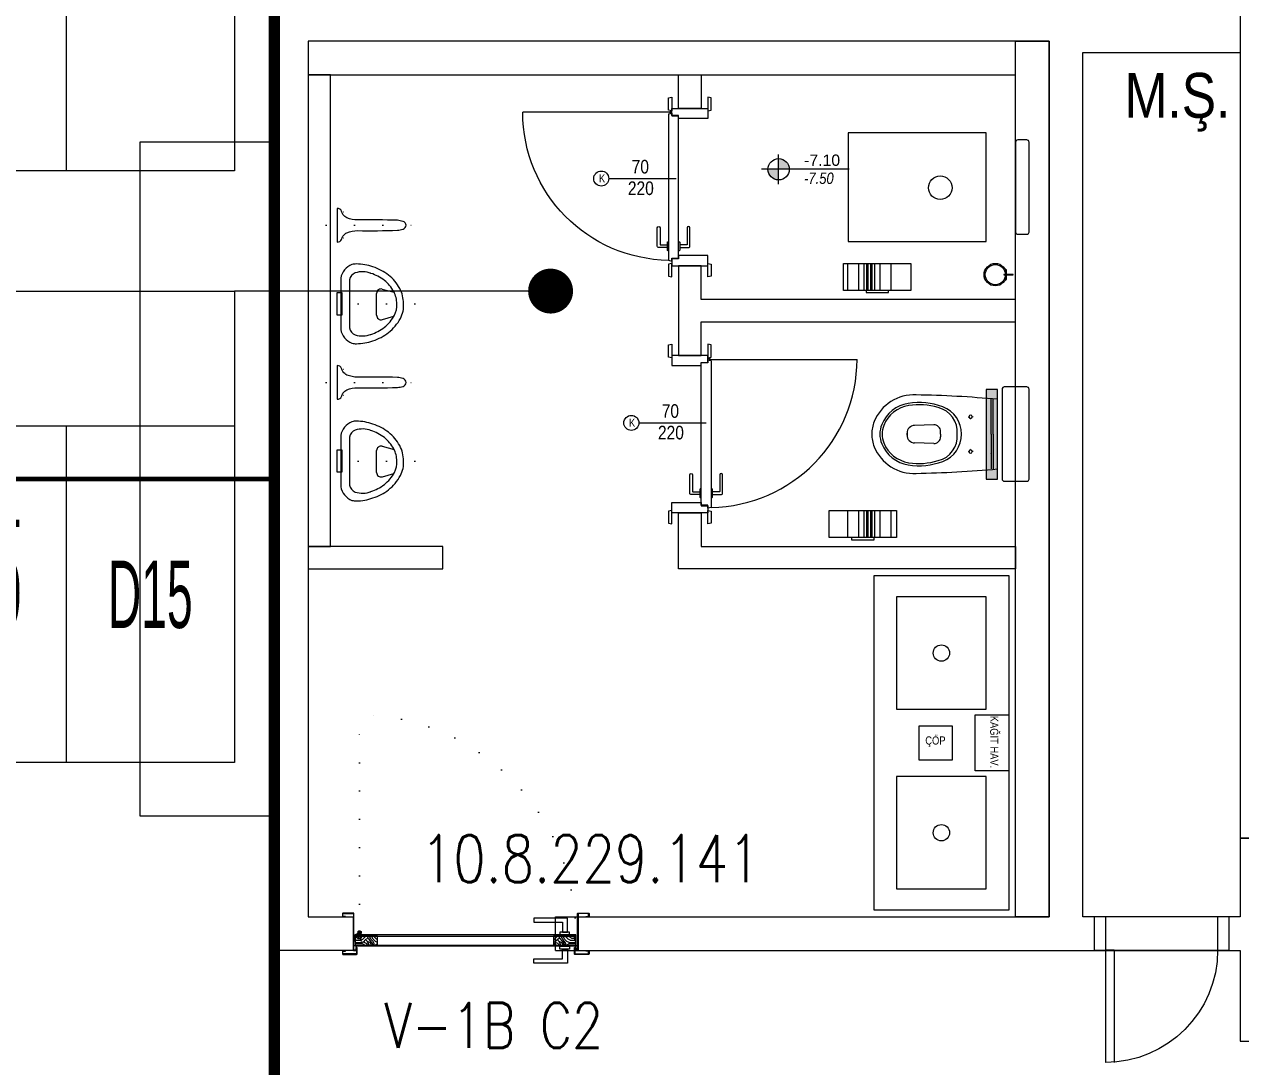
# Model space of a CAD drawing. Header units: metres. Extents: x -13933 to 152404, y -7861 to 21912.
# Drawn here: x 59549 to 60090, y 2578 to 3043 of the extents above; entities that cross this region are included whole.
import ezdxf
from ezdxf.enums import TextEntityAlignment as Align

# ---------------------------------------------------------------- set-up
doc = ezdxf.new("R2010")
doc.units = ezdxf.units.M
doc.header["$LTSCALE"] = 100
doc.header["$MEASUREMENT"] = 0
doc.linetypes.add('DOT2', pattern=[0.125, 0, -0.125])
doc.linetypes.add('HIDDEN', pattern=[0.375, 0.25, -0.125])
doc.layers.get('0').update_dxf_attribs({"color": 9, "lineweight": 9})
for name, color, linetype, lineweight in [('00', 9, 'Continuous', 9), ('01', 9, 'Continuous', 9), ('05', 9, 'Continuous', 9), ('05V', 9, 'Continuous', 9), ('06C @ 1', 9, 'Continuous', 9), ('06D', 9, 'Continuous', 9), ('09', 9, 'Continuous', 9), ('10', 9, 'Continuous', 9), ('12', 9, 'Continuous', 9), ('20', 9, 'DOT2', 9), ('21', 9, 'Continuous', 9), ('21_mahal200', 9, 'Continuous', 9), ('E-YAZI', 7, 'Continuous', 30), ('Kapı', 204, 'Continuous', 9), ('KARA SIVA', 4, 'Continuous', 9), ('PLASTİK BOYA', 30, 'Continuous', 9), ('TEFRİŞ', 9, 'Continuous', 9), ('YAZI', 7, 'Continuous', 9)]:
    doc.layers.add(name, color=color, linetype=linetype, lineweight=lineweight)
doc.styles.add('Arial', font='arial.ttf', dxfattribs={"height": 2.5})
doc.styles.add('E-YAZI', font='txttw.shx')
doc.styles.add('MuuM_TEXT-ITALIC', font='ARIALNI.TTF')
doc.styles.add('MuuM_TEXT-STANDART', font='ARIALN.TTF')
doc.dimstyles.new('MuuM_DIM200', dxfattribs={"dimscale": 20, "dimtxt": 2, "dimasz": 1, "dimexe": 1, "dimexo": 1, "dimgap": 1, "dimtad": 1, "dimdec": 1, "dimrnd": 0.5, "dimdsep": 46, "dimtxsty": 'MuuM_TEXT-STANDART', "dimblk": 'ARCHTICK', "dimcen": 0, "dimdle": 0.15, "dimclrd": 256, "dimclre": 256, "dimclrt": 256, "dimadec": 0, "dimazin": 0, "dimtfac": 5, "dimtdec": 1, "dimtix": 1, "dimtmove": 2, "dimatfit": 3, "dimldrblk": 'DOT', "dimfxl": 3, "dimfxlon": 1, "dimtolj": 1, "dimlwd": -1, "dimlwe": -1, "dimarcsym": 0})

# ---------------------------------------------------------------- blocks, each defined once
blk = doc.blocks.new('1.bod.mimari.elk')
at = {"layer": '01'}
blk.add_lwpolyline([(4130, -5950), (4130, -5950), (4130, -5950), (4130, -5400), (4400, -5400), (4400, -5950), (4400, -5950), (4400, -5950), (4440, -5950), (4440, -5350), (4090, -5350), (4090, -5950), (4130, -5950)], dxfattribs=at)
blk = doc.blocks.new('p-işyeri')
at = {"color": 0, "const_width": 2}
blk.add_lwpolyline([(200, 0), (200, 700), (-200, 700), (-200, 0)], close=True, dxfattribs=at)
blk = doc.blocks.new('p-kapı kolu')
for points in [[(2.2, 0), (2.2, -1.25), (-2.2, -1.25), (-2.2, 0), (2.2, 0)], [(1.225, -1.25), (1.225, -7.5), (-13.775, -7.5), (-13.775, -5.625), (-1.025, -5.625), (-1.025, -5.625), (-1.025, -1.25), (1.225, -1.25)]]:
    blk.add_lwpolyline(points)
blk = doc.blocks.new('K-AH-01')
at = {"layer": '09'}
h = blk.add_hatch(dxfattribs=at)
h.set_pattern_fill('LOGEND', color=256, scale=10, style=0)
h.set_pattern_definition([(7e-15, (-3944.073, -2726.897), (10, 10), [3, -7]), (7e-15, (-3944.073, -2726.397), (10, 10), [3, -7]), (7e-15, (-3943.573, -2725.397), (10, 10), [2, -8]), (7e-15, (-3943.073, -2724.397), (10, 10), [1.5, -8.5]), (7e-15, (-3943.073, -2723.397), (10, 10), [1, -9]), (7e-15, (-3945.573, -2722.397), (10, 10), [0.5, -2.5, 0.5, -6.5]), (7e-15, (-3944.073, -2721.897), (10, 10), [0.5, -4, 1.5, -4]), (7e-15, (-3942.073, -2721.397), (10, 10), [0.5, -0.5, 0.5, -8.5]), (7e-15, (-3942.573, -2720.897), (10, 10), [0.5, -9.5]), (7e-15, (-3943.073, -2719.897), (10, 10), [1.5, -8.5]), (7e-15, (-3943.073, -2718.897), (10, 10), [2, -8]), (7e-15, (-3943.573, -2717.897), (10, 10), [2.5, -3, 0.5, -4]), (90, (-3947.573, -2723.897), (-10, 10), [0.5, -1, 2.5, -6]), (90, (-3947.073, -2722.897), (-10, 10), [0.5, -0.5, 1.5, -7.5]), (90, (-3946.573, -2718.897), (-10, 10), [1, -9]), (90, (-3946.073, -2722.897), (-10, 10), [2, -3, 0.5, -4.5]), (90, (-3945.573, -2717.397), (-10, 10), [0.5, -9.5]), (90, (-3945.073, -2722.397), (-10, 10), [1.5, -8.5]), (90, (-3944.073, -2721.897), (-10, 10), [1, -9]), (90, (-3943.073, -2721.897), (-10, 10), [0.5, -1.5, 1.5, -6.5]), (90, (-3942.573, -2721.397), (-10, 10), [0.5, -9.5]), (90, (-3942.073, -2723.397), (-10, 10), [1.4, -8.6]), (90, (-3941.573, -2725.397), (-10, 10), [1, -9]), (90, (-3940.573, -2721.397), (-10, 10), [0.5, -9.5]), (90, (-3939.573, -2721.897), (-10, 10), [1.5, -8.5]), (90, (-3938.573, -2721.897), (-10, 10), [1.5, -8.5]), (45, (-3940.073, -2725.8966), (1e-15, 10), [0.7071, -0.7071, 0.7071, -12.020836]), (45, (-3942.073, -2723.3966), (1e-15, 10), [1.4142, -12.727936]), (45, (-3946.073, -2718.3966), (1e-15, 10), [1.4142, -12.727936]), (45, (-3944.073, -2720.8966), (1e-15, 10), [1.4142, -12.727936]), (45, (-3943.573, -2722.8966), (1e-15, 10), [1.4142, -12.727936]), (45, (-3940.573, -2724.8966), (1e-15, 10), [1.4142, -12.727936]), (45, (-3941.573, -2724.3966), (1e-15, 10), [2.12132, -12.020816]), (45, (-3944.573, -2719.8966), (1e-15, 10), [0.7071, -13.435036]), (45, (-3945.073, -2718.8966), (1e-15, 10), [0.7071, -13.435036]), (45, (-3941.073, -2718.8966), (1e-15, 10), [0.7071, -13.435036]), (45, (-3945.073, -2723.8966), (1e-15, 10), [0.7071, -13.435036]), (45, (-3939.573, -2720.3966), (1e-15, 10), [0.7071, -13.435036]), (45, (-3943.073, -2721.3966), (1e-15, 10), [0.7071, -13.435036]), (45, (-3942.073, -2720.3966), (1e-15, 10), [0.7071, -13.435036]), (135, (-3942.573, -2722.3966), (-10, 1e-15), [0.7071, -0.7071, 2.12132, -10.606616]), (135, (-3941.073, -2722.3966), (-10, 1e-15), [0.7071, -13.435036]), (135, (-3941.073, -2725.8966), (-10, 1e-15), [0.7071, -13.435036]), (135, (-3943.073, -2723.3966), (-10, 1e-15), [0.7071, -13.435036]), (135, (-3941.573, -2721.3966), (-10, 1e-15), [0.7071, -13.435036]), (135, (-3944.073, -2723.8966), (-10, 1e-15), [0.7071, -13.435036]), (135, (-3940.073, -2723.8966), (-10, 1e-15), [0.7071, -13.435036]), (135, (-3947.073, -2726.8966), (-10, 1e-15), [0.7071, -13.435036]), (135, (-3946.573, -2726.3966), (-10, 1e-15), [1.4142, -12.727936]), (135, (-3946.073, -2725.8966), (-10, 1e-15), [1.4142, -12.727936]), (135, (-3945.073, -2725.8966), (-10, 1e-15), [1.4142, -12.727936]), (135, (-3944.573, -2724.8966), (-10, 1e-15), [1.4142, -12.727936]), (135, (-3940.573, -2720.8966), (-10, 1e-15), [1.4142, -12.727936]), (135, (-3938.573, -2725.8966), (-10, 1e-15), [1.4142, -12.727936]), (135, (-3938.073, -2717.8966), (-10, 1e-15), [1.4142, -12.727936]), (135, (-3938.073, -2718.8966), (-10, 1e-15), [1.4142, -12.727936]), (135, (-3939.073, -2719.3966), (-10, 1e-15), [1.4142, -12.727936]), (135, (-3946.073, -2719.3966), (-10, 1e-15), [2.12132, -12.020816]), (135, (-3939.573, -2720.3966), (-10, 1e-15), [2.12132, -12.020816]), (26.56505, (-3945.0727, -2717.3966), (10, 4e-09), [1.118, -21.24268]), (26.56505, (-3945.0727, -2722.3966), (10, 4e-09), [1.118, -21.24268]), (26.56505, (-3944.0727, -2719.3966), (10, 4e-09), [1.118, -21.24268]), (26.56505, (-3941.0727, -2726.3966), (10, 4e-09), [1.118, -21.24268]), (26.56505, (-3941.5727, -2725.3966), (10, 4e-09), [1.118, -21.24268]), (26.56505, (-3944.5727, -2723.3966), (10, 4e-09), [1.118, -21.24268]), (26.56505, (-3944.5727, -2718.3966), (10, 4e-09), [1.118, -21.24268]), (26.56505, (-3941.5727, -2721.3966), (10, 4e-09), [2.236, -20.12468]), (63.43495, (-3941.5727, -2719.8966), (5e-10, 10), [1.118, -21.24268]), (63.43495, (-3940.0727, -2722.8966), (5e-10, 10), [1.118, -21.24268]), (63.43495, (-3945.0727, -2720.8966), (5e-10, 10), [1.118, -21.24268]), (63.43495, (-3947.0727, -2720.3966), (5e-10, 10), [1.118, -21.24268]), (63.43495, (-3941.0727, -2722.3966), (5e-10, 10), [1.118, -21.24268]), (63.43495, (-3942.0727, -2722.3966), (5e-10, 10), [1.118, -21.24268]), (63.43495, (-3946.0727, -2720.8966), (5e-10, 10), [2.236, -20.12468]), (63.43495, (-3938.5727, -2724.3966), (5e-10, 10), [2.236, -20.12468]), (63.43495, (-3939.5727, -2723.8966), (5e-10, 10), [2.236, -20.12468]), (116.56505, (-3947.5727, -2725.3966), (-4e-09, 10), [1.118, -21.24268]), (116.56505, (-3947.5727, -2719.8966), (-4e-09, 10), [1.118, -21.24268]), (116.56505, (-3945.5727, -2726.8966), (-4e-09, 10), [1.118, -21.24268]), (116.56505, (-3946.5727, -2717.8966), (-4e-09, 10), [1.118, -21.24268]), (116.56505, (-3945.5727, -2723.8966), (-4e-09, 10), [1.118, -21.24268]), (116.56505, (-3943.5727, -2722.8966), (-4e-09, 10), [1.118, -21.24268]), (116.56505, (-3942.5727, -2720.8966), (-4e-09, 10), [1.118, -21.24268]), (116.56505, (-3947.0727, -2724.8966), (3.2e-06, 10.0000016), [1.118, -21.24268]), (116.56505, (-3944.5727, -2723.3966), (-4e-09, 10), [1.118, -21.24268]), (116.56505, (-3941.5727, -2724.3966), (-4e-09, 10), [1.118, -21.24268]), (116.56505, (-3940.5727, -2723.3966), (-4e-09, 10), [1.118, -21.24268]), (116.56505, (-3938.5727, -2720.3966), (-4e-09, 10), [1.118, -21.24268]), (116.56505, (-3946.0727, -2717.3966), (-4e-09, 10), [1.118, -21.24268]), (116.56505, (-3947.5727, -2717.8966), (-4e-09, 10), [2.236, -20.12468]), (116.56505, (-3946.0727, -2724.8966), (-4e-09, 10), [2.236, -20.12468]), (153.43495, (-3947.5727, -2726.3966), (-10, 5e-10), [1.118, -21.24268]), (153.43495, (-3939.0727, -2726.8966), (-10, 5e-10), [1.118, -21.24268]), (153.43495, (-3939.5727, -2721.8966), (-10, 5e-10), [1.118, -21.24268]), (153.43495, (-3943.5727, -2725.3966), (-10, 5e-10), [1.118, -21.24268]), (153.43495, (-3944.0727, -2726.3966), (-10, 5e-10), [1.118, -21.24268]), (153.43495, (-3943.0727, -2724.3966), (-10, 5e-10), [1.118, -21.24268]), (153.43495, (-3940.0727, -2718.3966), (-10, 5e-10), [1.118, -21.24268]), (153.43495, (-3939.0727, -2717.8966), (-10, 5e-10), [2.236, -20.12468])])
h.paths.add_polyline_path([(10.77, 6.46), (10.77, 2.46), (0.77, 2.46), (0.77, 6.46)])
h = blk.add_hatch(dxfattribs=at)
h.set_pattern_fill('LOGEND', color=256, scale=10, style=0)
h.set_pattern_definition([(7e-15, (-3938.781, -2726.897), (10, 10), [3, -7]), (7e-15, (-3938.781, -2726.397), (10, 10), [3, -7]), (7e-15, (-3938.281, -2725.397), (10, 10), [2, -8]), (7e-15, (-3937.781, -2724.397), (10, 10), [1.5, -8.5]), (7e-15, (-3937.781, -2723.397), (10, 10), [1, -9]), (7e-15, (-3940.281, -2722.397), (10, 10), [0.5, -2.5, 0.5, -6.5]), (7e-15, (-3938.781, -2721.897), (10, 10), [0.5, -4, 1.5, -4]), (7e-15, (-3936.781, -2721.397), (10, 10), [0.5, -0.5, 0.5, -8.5]), (7e-15, (-3937.281, -2720.897), (10, 10), [0.5, -9.5]), (7e-15, (-3937.781, -2719.897), (10, 10), [1.5, -8.5]), (7e-15, (-3937.781, -2718.897), (10, 10), [2, -8]), (7e-15, (-3938.281, -2717.897), (10, 10), [2.5, -3, 0.5, -4]), (90, (-3942.281, -2723.897), (-10, 10), [0.5, -1, 2.5, -6]), (90, (-3941.781, -2722.897), (-10, 10), [0.5, -0.5, 1.5, -7.5]), (90, (-3941.281, -2718.897), (-10, 10), [1, -9]), (90, (-3940.781, -2722.897), (-10, 10), [2, -3, 0.5, -4.5]), (90, (-3940.281, -2717.397), (-10, 10), [0.5, -9.5]), (90, (-3939.781, -2722.397), (-10, 10), [1.5, -8.5]), (90, (-3938.781, -2721.897), (-10, 10), [1, -9]), (90, (-3937.781, -2721.897), (-10, 10), [0.5, -1.5, 1.5, -6.5]), (90, (-3937.281, -2721.397), (-10, 10), [0.5, -9.5]), (90, (-3936.781, -2723.397), (-10, 10), [1.4, -8.6]), (90, (-3936.281, -2725.397), (-10, 10), [1, -9]), (90, (-3935.281, -2721.397), (-10, 10), [0.5, -9.5]), (90, (-3934.281, -2721.897), (-10, 10), [1.5, -8.5]), (90, (-3933.281, -2721.897), (-10, 10), [1.5, -8.5]), (45, (-3934.781, -2725.8966), (1e-15, 10), [0.7071, -0.7071, 0.7071, -12.020836]), (45, (-3936.781, -2723.3966), (1e-15, 10), [1.4142, -12.727936]), (45, (-3940.781, -2718.3966), (1e-15, 10), [1.4142, -12.727936]), (45, (-3938.781, -2720.8966), (1e-15, 10), [1.4142, -12.727936]), (45, (-3938.281, -2722.8966), (1e-15, 10), [1.4142, -12.727936]), (45, (-3935.281, -2724.8966), (1e-15, 10), [1.4142, -12.727936]), (45, (-3936.281, -2724.3966), (1e-15, 10), [2.12132, -12.020816]), (45, (-3939.281, -2719.8966), (1e-15, 10), [0.7071, -13.435036]), (45, (-3939.781, -2718.8966), (1e-15, 10), [0.7071, -13.435036]), (45, (-3935.781, -2718.8966), (1e-15, 10), [0.7071, -13.435036]), (45, (-3939.781, -2723.8966), (1e-15, 10), [0.7071, -13.435036]), (45, (-3934.281, -2720.3966), (1e-15, 10), [0.7071, -13.435036]), (45, (-3937.781, -2721.3966), (1e-15, 10), [0.7071, -13.435036]), (45, (-3936.781, -2720.3966), (1e-15, 10), [0.7071, -13.435036]), (135, (-3937.281, -2722.3966), (-10, 1e-15), [0.7071, -0.7071, 2.12132, -10.606616]), (135, (-3935.781, -2722.3966), (-10, 1e-15), [0.7071, -13.435036]), (135, (-3935.781, -2725.8966), (-10, 1e-15), [0.7071, -13.435036]), (135, (-3937.781, -2723.3966), (-10, 1e-15), [0.7071, -13.435036]), (135, (-3936.281, -2721.3966), (-10, 1e-15), [0.7071, -13.435036]), (135, (-3938.781, -2723.8966), (-10, 1e-15), [0.7071, -13.435036]), (135, (-3934.781, -2723.8966), (-10, 1e-15), [0.7071, -13.435036]), (135, (-3941.781, -2726.8966), (-10, 1e-15), [0.7071, -13.435036]), (135, (-3941.281, -2726.3966), (-10, 1e-15), [1.4142, -12.727936]), (135, (-3940.781, -2725.8966), (-10, 1e-15), [1.4142, -12.727936]), (135, (-3939.781, -2725.8966), (-10, 1e-15), [1.4142, -12.727936]), (135, (-3939.281, -2724.8966), (-10, 1e-15), [1.4142, -12.727936]), (135, (-3935.281, -2720.8966), (-10, 1e-15), [1.4142, -12.727936]), (135, (-3933.281, -2725.8966), (-10, 1e-15), [1.4142, -12.727936]), (135, (-3932.781, -2717.8966), (-10, 1e-15), [1.4142, -12.727936]), (135, (-3932.781, -2718.8966), (-10, 1e-15), [1.4142, -12.727936]), (135, (-3933.781, -2719.3966), (-10, 1e-15), [1.4142, -12.727936]), (135, (-3940.781, -2719.3966), (-10, 1e-15), [2.12132, -12.020816]), (135, (-3934.281, -2720.3966), (-10, 1e-15), [2.12132, -12.020816]), (26.56505, (-3939.7813, -2717.3966), (10, 4e-09), [1.118, -21.24268]), (26.56505, (-3939.7813, -2722.3966), (10, 4e-09), [1.118, -21.24268]), (26.56505, (-3938.7813, -2719.3966), (10, 4e-09), [1.118, -21.24268]), (26.56505, (-3935.7813, -2726.3966), (10, 4e-09), [1.118, -21.24268]), (26.56505, (-3936.2813, -2725.3966), (10, 4e-09), [1.118, -21.24268]), (26.56505, (-3939.2813, -2723.3966), (10, 4e-09), [1.118, -21.24268]), (26.56505, (-3939.2813, -2718.3966), (10, 4e-09), [1.118, -21.24268]), (26.56505, (-3936.2813, -2721.3966), (10, 4e-09), [2.236, -20.12468]), (63.43495, (-3936.2813, -2719.8966), (5e-10, 10), [1.118, -21.24268]), (63.43495, (-3934.7813, -2722.8966), (5e-10, 10), [1.118, -21.24268]), (63.43495, (-3939.7813, -2720.8966), (5e-10, 10), [1.118, -21.24268]), (63.43495, (-3941.7813, -2720.3966), (5e-10, 10), [1.118, -21.24268]), (63.43495, (-3935.7813, -2722.3966), (5e-10, 10), [1.118, -21.24268]), (63.43495, (-3936.7813, -2722.3966), (5e-10, 10), [1.118, -21.24268]), (63.43495, (-3940.7813, -2720.8966), (5e-10, 10), [2.236, -20.12468]), (63.43495, (-3933.2813, -2724.3966), (5e-10, 10), [2.236, -20.12468]), (63.43495, (-3934.2813, -2723.8966), (5e-10, 10), [2.236, -20.12468]), (116.56505, (-3942.2813, -2725.3966), (-4e-09, 10), [1.118, -21.24268]), (116.56505, (-3942.2813, -2719.8966), (-4e-09, 10), [1.118, -21.24268]), (116.56505, (-3940.2813, -2726.8966), (-4e-09, 10), [1.118, -21.24268]), (116.56505, (-3941.2813, -2717.8966), (-4e-09, 10), [1.118, -21.24268]), (116.56505, (-3940.2813, -2723.8966), (-4e-09, 10), [1.118, -21.24268]), (116.56505, (-3938.2813, -2722.8966), (-4e-09, 10), [1.118, -21.24268]), (116.56505, (-3937.2813, -2720.8966), (-4e-09, 10), [1.118, -21.24268]), (116.56505, (-3941.7813, -2724.8966), (3.2e-06, 10.0000016), [1.118, -21.24268]), (116.56505, (-3939.2813, -2723.3966), (-4e-09, 10), [1.118, -21.24268]), (116.56505, (-3936.2813, -2724.3966), (-4e-09, 10), [1.118, -21.24268]), (116.56505, (-3935.2813, -2723.3966), (-4e-09, 10), [1.118, -21.24268]), (116.56505, (-3933.2813, -2720.3966), (-4e-09, 10), [1.118, -21.24268]), (116.56505, (-3940.7813, -2717.3966), (-4e-09, 10), [1.118, -21.24268]), (116.56505, (-3942.2813, -2717.8966), (-4e-09, 10), [2.236, -20.12468]), (116.56505, (-3940.7813, -2724.8966), (-4e-09, 10), [2.236, -20.12468]), (153.43495, (-3942.2813, -2726.3966), (-10, 5e-10), [1.118, -21.24268]), (153.43495, (-3933.7813, -2726.8966), (-10, 5e-10), [1.118, -21.24268]), (153.43495, (-3934.2813, -2721.8966), (-10, 5e-10), [1.118, -21.24268]), (153.43495, (-3938.2813, -2725.3966), (-10, 5e-10), [1.118, -21.24268]), (153.43495, (-3938.7813, -2726.3966), (-10, 5e-10), [1.118, -21.24268]), (153.43495, (-3937.7813, -2724.3966), (-10, 5e-10), [1.118, -21.24268]), (153.43495, (-3934.7813, -2718.3966), (-10, 5e-10), [1.118, -21.24268]), (153.43495, (-3933.7813, -2717.8966), (-10, 5e-10), [2.236, -20.12468])])
h.paths.add_polyline_path([(89.06, 2.47), (89.06, 6.46), (99.06, 6.47), (99.06, 2.47)])
at = {"layer": '10'}
for points in [[(-0.44, -1.7), (1.3, -1.7, 0.414214), (1.6, -1.4), (1.6, 1.1, 0.414214), (1.3, 1.4, 0.414214), (1, 1.1), (1, 0.2), (0.2, 0.2), (0.2, 16.4, 0.414214), (-0.1, 16.7), (-4.6, 16.7, 0.414214), (-4.9, 16.4), (-4.9, 15.3, 0.414214), (-4.6, 15), (-3.5, 15), (-3.5, 15.2), (-4.6, 15.2, -0.414214), (-4.7, 15.3), (-4.7, 16.4, -0.414214), (-4.6, 16.5), (-0.2, 16.5), (-0.1, 16.5, -0.414214), (0, 16.4), (0, 0), (1.2, 0), (1.2, 1.1, -0.414214), (1.3, 1.2, -0.414214), (1.4, 1.1), (1.4, -1.4, -0.414214), (1.3, -1.5), (-0.44, -1.5), (-4.6, -1.5, -0.414214), (-4.7, -1.4), (-4.7, -0.3, -0.414214), (-4.6, -0.2), (-3.5, -0.2), (-3.5, 0), (-4.6, 0, 0.414214), (-4.9, -0.3), (-4.9, -1.4, 0.414214), (-4.6, -1.7)], [(100.44, -1.7), (98.7, -1.7, -0.414214), (98.4, -1.4), (98.4, 1.1, -0.414214), (98.7, 1.4, -0.414214), (99, 1.1), (99, 0.2), (99.8, 0.2), (99.8, 16.4, -0.414214), (100.1, 16.7), (104.6, 16.7, -0.414214), (104.9, 16.4), (104.9, 15.3, -0.414214), (104.6, 15), (103.5, 15), (103.5, 15.2), (104.6, 15.2, 0.414214), (104.7, 15.3), (104.7, 16.4, 0.414214), (104.6, 16.5), (100.2, 16.5), (100.1, 16.5, 0.414214), (100, 16.4), (100, 0), (98.8, 0), (98.8, 1.1, 0.414214), (98.7, 1.2, 0.414214), (98.6, 1.1), (98.6, -1.4, 0.414214), (98.7, -1.5), (100.44, -1.5), (104.6, -1.5, 0.414214), (104.7, -1.4), (104.7, -0.3, 0.414214), (104.6, -0.2), (103.5, -0.2), (103.5, 0), (104.6, 0, -0.414214), (104.9, -0.3), (104.9, -1.4, -0.414214), (104.6, -1.7)], [(2.15, 7.6), (0.77, 6.96), (0.77, 4.09), (0.57, 4.09), (0.57, 7.09), (2.04, 7.77, -14.796002)]]:
    blk.add_lwpolyline(points, format="xyb", close=True, dxfattribs=at)
blk.add_circle((2.72, 8.09), 0.55, dxfattribs=at)
at = {"layer": '12'}
for points in [[(0.77, 6.46), (99.06, 6.47), (99.06, 6.97), (0.77, 6.96)], [(0.77, 2.46), (10.77, 2.46), (10.77, 6.46), (0.77, 6.46)], [(89.06, 2.46), (99.06, 2.46), (99.06, 6.47), (89.06, 6.47)], [(0.77, 2.46), (99.06, 2.46), (99.06, 1.96), (0.77, 1.96)]]:
    blk.add_lwpolyline(points, close=True, dxfattribs=at)
at = {"layer": '20'}
blk.add_lwpolyline([(2.72, 8.09), (2.72, 105.23)], dxfattribs=at)
at = {"layer": '20', "linetype": 'HIDDEN'}
for points in [[(1.97, 6.89), (1.97, 5.39), (3.47, 5.39), (3.47, 6.89)], [(2.17, 7.58), (2.17, 5.59), (3.27, 5.59), (3.27, 7.58)]]:
    blk.add_lwpolyline(points, dxfattribs=at)
at = {"layer": '20'}
blk.add_arc((0.77, 6.96), 98.29, 357.0842, 88.8632, dxfattribs=at)
at = {"layer": '06C @ 1', "xscale": -1, "rotation": 180}
blk.add_blockref('p-kapı kolu', (94.06, 6.97), dxfattribs=at)
at = {"layer": '06C @ 1'}
blk.add_blockref('p-kapı kolu', (94.06, 1.96), dxfattribs=at)
blk = doc.blocks.new('p-birim')
blk.add_lwpolyline([(0, 0), (1, 0), (1, 1), (0, 1)], close=True)
blk = doc.blocks.new('_ArchTick')
at = {"color": 0, "linetype": 'ByBlock', "const_width": 0.15}
blk.add_lwpolyline([(-0.5, -0.5), (0.5, 0.5)], dxfattribs=at)
blk = doc.blocks.new('_Dot')
at = {"color": 0, "linetype": 'ByBlock', "lineweight": -2}
blk.add_line((-0.5, 0), (-1, 0), dxfattribs=at)
at = {"color": 0, "linetype": 'ByBlock', "const_width": 0.5}
blk.add_lwpolyline([(-0.25, 0, 1), (0.25, 0, 1)], format="xyb", close=True, dxfattribs=at)
blk = doc.blocks.new('0_roomno2')
blk.add_lwpolyline([(19.375, -10.5), (0, -10.5), (0, 0), (19.375, 0)], close=True)
for points in [[(0, -3), (19.375, -3)], [(8.125, -3), (8.125, -10.5)], [(11.875, -3), (11.875, -10.5)], [(15.625, -3), (15.625, -10.5)], [(0, -6.75), (8.125, -6.75)]]:
    blk.add_lwpolyline(points)
at = {"style": 'MuuM_TEXT-STANDART', "width": 0.6}
blk.add_text('H:', height=1.5, dxfattribs=at).set_placement((0.35, -8.608), align=Align.MIDDLE_LEFT)
at = {"style": 'Arial'}
blk.add_attdef('ODANO', (0, 1.17), '', height=2, dxfattribs=at)
blk.add_attdef('MEKANADI', text='', height=2, dxfattribs=at).set_placement((0.35, -3), align=Align.BOTTOM_LEFT)
at = {"style": 'MuuM_TEXT-STANDART', "width": 0.6}
for tag, p in [('YER01', (10, -4.5)), ('TAVAN01', (13.75, -4.5)), ('DUVAR01', (17.5, -4.5)), ('YER02', (10, -6.75)), ('TAVAN02', (13.75, -6.75)), ('DUVAR02', (17.5, -6.75)), ('YER03', (10, -9)), ('TAVAN03', (13.75, -9)), ('DUVAR03', (17.5, -9))]:
    blk.add_attdef(tag, text='', height=1.5, dxfattribs=at).set_placement(p, align=Align.MIDDLE_CENTER)
for tag, p in [('M2', (0.35, -4.875)), ('TEMIZTAVANYUKSEKLIGI', (1.8, -8.608))]:
    blk.add_attdef(tag, text='', height=1.5, dxfattribs=at).set_placement(p, align=Align.MIDDLE_LEFT)
blk = doc.blocks.new('p-klozet üstü kağıt dispenser')
blk.add_hatch(color=255).paths.add_polyline_path([(0, 5.56), (0, 45.41), (-5, 45.41), (-5, 5.56)])
blk.add_lwpolyline([(0, 5.56), (0, 45.41), (-5, 45.41), (-5, 5.56)], close=True)
blk = doc.blocks.new('san-klo-06-p')
for p, q in [((0, -2), (-15.5, -2)), ((0, -2.8), (-15.5, -2.8)), ((0, -2), (15.5, -2)), ((0, -2.8), (15.5, -2.8)), ((0, -25.35), (-1.16, -25.35)), ((0, -25.35), (1.16, -25.35)), ((-4.16, -28.43), (-3.91, -36.92)), ((4.16, -28.43), (3.91, -36.92)), ((0, -40.31), (-0.41, -40.31)), ((-0.41, -40.31), (0, -40.31)), ((0.41, -40.31), (0, -40.31)), ((0, -40.31), (0.41, -40.31))]:
    blk.add_line(p, q)
at = {"linetype": 'DOT2'}
for p, q in [((-6.49, -12), (-8.95, -12)), ((-7.75, -10.91), (-7.75, -12)), ((-7.75, -13.09), (-7.75, -12)), ((6.49, -12), (8.95, -12)), ((7.75, -10.91), (7.75, -12)), ((7.75, -13.09), (7.75, -12))]:
    blk.add_line(p, q, dxfattribs=at)
for points in [[(-20, 2.02), (20, 2.02, 0.414214), (21, 3.02), (21, 13.02, 0.414214), (20, 14.02), (-20, 14.02, 0.414214), (-21, 13.02), (-21, 3.02, 0.414214)], [(-15.5, 0, 0.018163), (-17.47, -36.26, 0.320529), (-5.63, -54.91, 0.096396), (0, -56, 0.096396), (5.62, -54.91, 0.320529), (17.47, -36.26, 0.018163), (15.5, 0)]]:
    blk.add_lwpolyline(points, format="xyb", close=True)
for points in [[(-9.5, 2.02), (-9.5, -2.98), (-8.5, -2.98), (-8.5, 2.02)], [(8.5, 2.02), (8.5, -2.98), (9.5, -2.98), (9.5, 2.02)]]:
    blk.add_lwpolyline(points, dxfattribs=at)
blk.add_lwpolyline([(-5, 0), (-5, 2), (5, 2), (5, 0)], close=True, dxfattribs=at)
for centre, radius, start, end in [((0, -29), 13, 90, 159.4201), ((-7.75, -12), 0.75, 0, 180), ((-7.75, -12), 0.75, 180, 0), ((0, -29), 13, 20.5799, 90), ((7.75, -12), 0.75, 0, 180), ((7.75, -12), 0.75, 180, 0), ((-1.09, -28.95), 11, 84.3176, 166.8067), ((1.09, -28.95), 11, 13.1933, 95.6824), ((15.92, -34.98), 30, 159.4201, 189.1281), ((15.92, -34.98), 29, 162.8727, 189.1281), ((-1.16, -28.35), 3, 90, 181.707), ((1.16, -28.35), 3, 358.293, 90), ((-15.92, -34.98), 29, 350.8719, 17.1273), ((-15.92, -34.98), 30, 350.8719, 20.5799), ((-0.41, -36.81), 3.5, 181.707, 270), ((0.41, -36.81), 3.5, 270, 358.293), ((1.5, -37.29), 15.4, 189.1281, 247.9757), ((1.5, -37.29), 14.4, 189.1281, 247.9757), ((-1.5, -37.29), 14.4, 292.0243, 350.8719), ((-1.5, -37.29), 15.4, 292.0243, 350.8719), ((0, -41), 11.4, 247.9757, 270), ((0, -41), 10.4, 247.9757, 270), ((0, -41), 10.4, 270, 292.0243), ((0, -41), 11.4, 270, 292.0243)]:
    blk.add_arc(centre, radius, start, end)
at = {"layer": '05', "rotation": 270}
blk.add_blockref('p-klozet üstü kağıt dispenser', (-25.41, -5.01), dxfattribs=at)
blk = doc.blocks.new('p-t.kağıtlığı')
at = {"layer": 'TEFRİŞ'}
h = blk.add_hatch(dxfattribs=at)
h.set_pattern_fill('CYL', color=256, scale=30, angle=-90, style=0)
h.set_pattern_definition([(270, (-14.4, 13), (30, 7e-15), []), (270, (-13.8, 13), (30, 7e-15), []), (270, (-12.6, 13), (30, 7e-15), []), (270, (-10.2, 13), (30, 7e-15), []), (270, (-5.4, 13), (30, 7e-15), []), (270, (5.4, 13), (30, 7e-15), []), (270, (10.2, 13), (30, 7e-15), []), (270, (12.6, 13), (30, 7e-15), []), (270, (13.8, 13), (30, 7e-15), []), (270, (14.4, 13), (30, 7e-15), [])])
h.paths.add_polyline_path([(-15, 1), (15, 1), (15, 13), (-15, 13)])
for points in [[(-15, 1), (15, 1), (15, 13), (-15, 13)], [(5, 1), (5, 0), (-5, 0), (-5, 1)]]:
    blk.add_lwpolyline(points, close=True, dxfattribs=at)
blk = doc.blocks.new('San-p-uripart')
at = {"linetype": 'DOT2'}
for p, q in [((-5.77, -2.73), (-5.77, 3.35)), ((0, 5), (0, -40.5)), ((5.77, -2.73), (5.77, 3.35))]:
    blk.add_line(p, q, dxfattribs=at)
blk.add_lwpolyline([(0, 0), (-7.5, 0, 0.335863), (-6.29, -1.8, -0.061447), (-4.83, -2.51, -0.147975), (-3.31, -4.31, -0.105673), (-2.38, -8.95, 0.01101), (-2.23, -26.78, 0.044983), (-1.74, -29.26, 0.284409), (0, -30.59, 0.284409), (1.74, -29.26, 0.044983), (2.23, -26.78, 0.01101), (2.38, -8.95, -0.105673), (3.31, -4.31, -0.147975), (4.83, -2.51, -0.061447), (6.29, -1.8, 0.335863), (7.5, 0)], format="xyb", close=True)
blk = doc.blocks.new('v-k-pisuar01-p-s')
at = {"linetype": 'DOT2'}
blk.add_line((0, -33), (0, 5), dxfattribs=at)
for p, q in [((-5.07, -16), (4.66, -16)), ((-6.98, -18.56), (-5.47, -23.73)), ((6.59, -18.52), (5.19, -23.78))]:
    blk.add_line(p, q)
for points in [[(11.42, 0), (-11.42, 0, 0.252384), (-17.51, -5, 0.055826), (-17.74, -7, 0.088182), (-16.42, -14.39, 0.087476), (-12.79, -21.28, 0.105521), (-6.48, -26.6, 0.141396), (0.13, -28, 0.121036), (6.87, -26.29, 0.105521), (12.81, -21.28, 0.087476), (16.45, -14.39, 0.088182), (17.76, -7, 0.066704), (17.51, -5, 0.252384), (11.42, 0)], [(13.57, -13.47, 0.172375), (13.81, -6.52, 0.252384), (10.66, -3.93), (-10.66, -3.93, 0.252384), (-13.81, -6.52, 0.172375), (-13.57, -13.47, 0.087476), (-10.42, -19.44, 0.105521), (-5.06, -23.95, 0.144004), (0.01, -25, 0.123151), (5.45, -23.64, 0.105521), (10.44, -19.44, 0.087476), (13.59, -13.47)]]:
    blk.add_lwpolyline(points, format="xyb")
blk.add_lwpolyline([(-5, -0.5), (-5, 1.5), (5, 1.5), (5, -0.5)], close=True)
for centre, radius, start, end in [((1.16, -7.48), 15.9, 200.6506, 202.1301), ((-5.07, -18), 2, 90, 196.3895), ((4.66, -18), 2, 345.0686, 90), ((-1.14, -7.48), 15.9, 337.8699, 339.3494)]:
    blk.add_arc(centre, radius, start, end)
blk = doc.blocks.new('dsfsdfsdfsdfsdfsdf')
at = {"layer": 'Kapı'}
for p, q in [((23771.45, -2062.35), (23755.45, -2062.35)), ((23771.45, -2065.62, 0.66), (23768.45, -2065.62, 0.66)), ((23768.45, -2129.02, 0.66), (23768.45, -2066.82, 0.66)), ((23772.95, -2064.72, 0.66), (23771.45, -2064.42, 0.66)), ((23771.45, -2064.42, 0.66), (23771.45, -2065.62, 0.66)), ((23771.95, -2064.01, 0.66), (23837.87, -2064.01, 0.66)), ((23772.95, -2064.72, 0.66), (23772.95, -2129.92, 0.66)), ((23771.45, -2132.35), (23755.45, -2132.35)), ((23771.45, -2129.02, 0.66), (23768.45, -2129.02, 0.66)), ((23771.45, -2130.22, 0.66), (23771.45, -2129.02, 0.66)), ((23772.95, -2129.92, 0.66), (23771.45, -2130.22, 0.66))]:
    blk.add_line(p, q, dxfattribs=at)
at = {"layer": 'Kapı', "elevation": 0.66}
for points in [[(23753.95, -2057.62), (23755.45, -2057.32), (23755.45, -2063.32), (23753.95, -2063.02), (23753.95, -2057.62)], [(23772.95, -2057.62), (23771.45, -2057.32), (23771.45, -2063.32), (23772.95, -2063.02), (23772.95, -2057.62)], [(23753.95, -2137.02), (23755.45, -2137.32), (23755.45, -2131.32), (23753.95, -2131.62), (23753.95, -2137.02)], [(23772.95, -2137.02), (23771.45, -2137.32), (23771.45, -2131.32), (23772.95, -2131.62), (23772.95, -2137.02)]]:
    blk.add_lwpolyline(points, dxfattribs=at)
for points in [[(23771.45, -2062.32), (23755.45, -2062.32), (23755.45, -2066.82), (23768.45, -2066.82), (23768.45, -2065.42), (23771.45, -2065.42)], [(23771.45, -2132.32), (23755.45, -2132.32), (23755.45, -2127.82), (23768.45, -2127.82), (23768.45, -2129.22), (23771.45, -2129.22)]]:
    blk.add_lwpolyline(points, close=True, dxfattribs=at)
for points in [[(23767.95, -2124.22), (23764.05, -2124.22, -0.414214), (23763.45, -2123.62), (23763.45, -2115.47, -1), (23764.65, -2115.47), (23764.65, -2122.77, 0.414214), (23764.9, -2123.02), (23767.95, -2123.02)], [(23773.45, -2124.22), (23777.35, -2124.22, 0.414214), (23777.95, -2123.62), (23777.95, -2115.47, 1), (23776.75, -2115.47), (23776.75, -2122.77, -0.414214), (23776.5, -2123.02), (23773.45, -2123.02)], [(23768.45, -2121.62), (23768.2, -2121.62, 0.414214), (23767.95, -2121.87), (23767.95, -2125.37, 0.414214), (23768.2, -2125.62), (23768.45, -2125.62)], [(23772.95, -2125.62), (23773.2, -2125.62, 0.414214), (23773.45, -2125.37), (23773.45, -2121.87, 0.414214), (23773.2, -2121.62), (23772.95, -2121.62)]]:
    blk.add_lwpolyline(points, format="xyb", dxfattribs=at)
at = {"layer": 'Kapı'}
blk.add_circle((23771.95, -2064.01, 0.66), 0.5, dxfattribs=at)
blk.add_arc((23771.95, -2064.01, 0.66), 65.92, 270.8676, 0, dxfattribs=at)
blk = doc.blocks.new('fgvdfgdffffffffffffffffffffffffffffffff')
at = {"layer": 'Kapı'}
blk.add_lwpolyline([(23435.64, -2228), (23465.62, -2228)], dxfattribs=at)
blk.add_circle((23432.28, -2228), 3.36, dxfattribs=at)
at = {"layer": 'Kapı', "attachment_point": 1, "style": 'MuuM_TEXT-STANDART'}
for s, insert, char_height, width in [('70', (23445.81, -2219.68), 6.048, 88.7957), ('K', (23431.25, -2226.1), 3.63, 53.2774), ('220', (23444.12, -2229.28), 6.048, 88.7957)]:
    blk.add_mtext(s, dxfattribs=dict(at, insert=insert, char_height=char_height, width=width))
blk = doc.blocks.new('0_elevationtarget-p-bk')
h = blk.add_hatch(color=250)
h.paths.add_polyline_path([(1.88, 0, 0.414214), (0, 1.88), (0, 0)])
h.paths.add_polyline_path([(0, 0), (-1.88, 0, 0.414214), (0, -1.88)])
blk.add_line((0, -2.62), (0, 2.62))
blk.add_lwpolyline([(12.45, 0), (-3, 0)])
blk.add_circle((0, 0), 1.88)
at = {"style": 'Arial'}
blk.add_attdef('BITMISKOT', text='', height=2, dxfattribs=at).set_placement((4.5, 0), align=Align.BOTTOM_LEFT)
at = {"style": 'MuuM_TEXT-ITALIC'}
blk.add_attdef('FINISHINGFLOORLEVEL', text='', height=2, dxfattribs=at).set_placement((4.5, -0.59), align=Align.TOP_LEFT)
blk = doc.blocks.new('rrrrrrrrrrrrrrrrrrrrrrrrrrrrrrrrrrrrrrrrrrr')
at = {"layer": 'TEFRİŞ'}
blk.add_lwpolyline([(30902.52, -1571.49), (30902.52, -1621.49), (30942.52, -1621.49), (30942.52, -1571.49)], close=True, dxfattribs=at)
blk.add_circle((30922.52, -1596.49), 3.65, dxfattribs=at)
blk = doc.blocks.new('RREERGERGBBBB')
at = {"layer": 'TEFRİŞ'}
blk.add_hatch(color=256, dxfattribs=at).paths.add_polyline_path([(-24564.21, -5806.63), (-24567.21, -5806.63), (-24567.21, -5804.63), (-24567.41, -5804.63), (-24567.41, -5806.63), (-24568.41, -5806.63), (-24568.41, -5806.83), (-24567.41, -5806.83), (-24567.41, -5808.83), (-24567.21, -5808.83), (-24567.21, -5806.83), (-24564.21, -5806.83)])
for points in [[(-24564.21, -5806.63), (-24567.21, -5806.63), (-24567.21, -5804.63), (-24567.41, -5804.63), (-24567.41, -5806.63), (-24568.41, -5806.63), (-24568.41, -5806.83), (-24567.41, -5806.83), (-24567.41, -5808.83), (-24567.21, -5808.83), (-24567.21, -5806.83), (-24564.21, -5806.83), (-24564.21, -5806.63)], [(-24567.21, -5806.71), (-24564.21, -5806.71)]]:
    blk.add_lwpolyline(points, dxfattribs=at)
for radius in [5, 4.5]:
    blk.add_circle((-24572.21, -5806.71), radius, dxfattribs=at)
blk = doc.blocks.new('TTTTTTTTTTTTTTTTTTTTTTTTTTTTTTTTTTTTTTTTTTT')
at = {"layer": 'TEFRİŞ'}
blk.add_lwpolyline([(45312.13, 986.76), (45352.13, 986.76, 0.414214), (45353.13, 987.76), (45353.13, 991.76, 0.414214), (45352.13, 992.76), (45312.13, 992.76, 0.414214), (45311.13, 991.76), (45311.13, 987.76, 0.414214)], format="xyb", close=True, dxfattribs=at)
blk = doc.blocks.new('tummmd')
at = {"layer": 'TEFRİŞ'}
blk.add_lwpolyline([(34554.68, 678.74), (34554.68, 630.24), (34616.18, 630.24), (34616.18, 678.74)], close=True, dxfattribs=at)
blk.add_circle((34595.68, 654.23), 5.25, dxfattribs=at)
blk = doc.blocks.new('vummok')
blk.add_blockref('tummmd', (15499.22, -1614.18))
at = {"rotation": 270}
blk.add_blockref('TTTTTTTTTTTTTTTTTTTTTTTTTTTTTTTTTTTTTTTTTTT', (49141.65, 44372.44), dxfattribs=at)
at = {"layer": 'KARA SIVA'}
blk.add_blockref('RREERGERGBBBB', (74691.62, 4808.04), dxfattribs=at)
blk = doc.blocks.new('ttttttttttttt')
for points in [[(3983.49, -30733.6), (3983.49, -30748.6)], [(3988.49, -30733.6), (3983.49, -30733.6)], [(3988.49, -30733.6), (3988.49, -30748.6)], [(4043.49, -30733.6), (4038.49, -30733.6)], [(4038.49, -30733.6), (4038.49, -30748.6)], [(4043.49, -30733.6), (4043.49, -30748.6)], [(3988.49, -30748.6), (3983.49, -30748.6)], [(4034.49, -30748.6), (3988.49, -30748.6)], [(4034.49, -30748.6), (4034.49, -30798.6)], [(4034.49, -30748.6), (4038.49, -30748.6)], [(4043.49, -30748.6), (4038.49, -30748.6)], [(4038.49, -30748.6), (4038.49, -30798.6)]]:
    blk.add_lwpolyline(points)
blk.add_arc((4038.49, -30748.6), 50, 180, 270)
blk = doc.blocks.new('1.bod.mimari1.elk')
for points in [[(3695.2, -6000), (3695.2, -5985)], [(3785.2, -6000), (3785.2, -5985)]]:
    blk.add_lwpolyline(points)
at = {"layer": '00'}
for points in [[(3695.2, -6000), (3675, -6000), (3675, -6000), (3660, -6000), (3660, -5545), (3675, -5545), (3675, -5580), (4020, -5580)], [(4005, -5595), (3675, -5595), (3675, -5985), (3695.2, -5985)], [(3990, -5595), (3675, -5595), (3675, -5610), (3990, -5610), (3990, -5595)], [(3785.2, -5985), (4005, -5985), (4005, -5595)], [(4005, -5595), (4005, -5985), (3990, -5985), (3990, -5595), (4005, -5595)], [(3785.2, -6000), (4090, -6000), (4090, -6040.29), (4105, -6040.29), (4105, -5950), (4090, -5950), (4090, -5985), (4020, -5985), (4020, -5600), (4090, -5600)], [(3675, -5610), (3675, -5820), (3685, -5820), (3685, -5610), (3675, -5610)], [(3850, -5625), (3840, -5625), (3840, -5610), (3850, -5610), (3850, -5625)], [(3990, -5710), (3850, -5710), (3850, -5695), (3840, -5695), (3840, -5735), (3850, -5735), (3850, -5720), (3990, -5720), (3990, -5710)], [(3990, -5830), (3840, -5830), (3840, -5805), (3850, -5805), (3850, -5820), (3990, -5820), (3990, -5830)], [(3675, -5830), (3735, -5830), (3735, -5820), (3675, -5820)]]:
    blk.add_lwpolyline(points, dxfattribs=at)
at = {"layer": '20', "ltscale": 2, "const_width": 5}
blk.add_lwpolyline([(4440, -7830), (3660, -7830), (3660, -4550), (4440, -4550)], close=True, dxfattribs=at)
at = {"layer": 'TEFRİŞ'}
blk.add_lwpolyline([(3987, -5833), (3987, -5982), (3927, -5982), (3927, -5833), (3987, -5833)], dxfattribs=at)
for points in [[(3987, -5895), (3987, -5920), (3972, -5920), (3972, -5895)], [(3947, -5900), (3947, -5915), (3962, -5915), (3962, -5900)]]:
    blk.add_lwpolyline(points, close=True, dxfattribs=at)
for name, p in [('rrrrrrrrrrrrrrrrrrrrrrrrrrrrrrrrrrrrrrrrrrr', (-26965.52, -4271.01)), ('K-AH-01', (3695.2, -6000)), ('rrrrrrrrrrrrrrrrrrrrrrrrrrrrrrrrrrrrrrrrrrr', (-26965.52, -4351.01))]:
    blk.add_blockref(name, p)
at = {"xscale": -1}
blk.add_blockref('ttttttttttttt', (8068.49, 24748.79), dxfattribs=at)
at = {"layer": '05', "xscale": 60.00000000000003, "yscale": 150}
for p in [(3600, -5790), (3600, -5940)]:
    blk.add_blockref('p-birim', p, dxfattribs=at)
at = {"layer": '05', "xscale": -1}
for p in [(3928.44, -5707), (3922, -5817)]:
    blk.add_blockref('p-t.kağıtlığı', p, dxfattribs=at)
at = {"layer": '05V', "extrusion": (0, 0, -1), "xscale": -1, "zscale": -1, "rotation": 90}
blk.add_blockref('san-klo-06-p', (-3982, -5770), dxfattribs=at)
at = {"layer": '06D', "color": 89, "linetype": 'HIDDEN', "true_color": 0x2e4d23, "rotation": 90}
for p in [(3660, -5590), (3660, -5990)]:
    blk.add_blockref('p-işyeri', p, dxfattribs=at)
at = {"layer": '21', "xscale": 2.52, "yscale": 2.52, "zscale": 2.52}
blk.add_blockref('0_elevationtarget-p-bk', (3884.52, -5652.04), dxfattribs=at).add_auto_attribs({'BITMISKOT': '-7.10', 'FINISHINGFLOORLEVEL': '-7.50'})
at = {"layer": '21_mahal200'}
ref = blk.add_blockref('0_roomno2', (3254.7, -5442.72), dxfattribs=dict(at, xscale=20, yscale=20, zscale=20))
ref.add_attrib('ODANO', 'B1-51', (3254.7, -5434.08), dxfattribs={"layer": '0', "height": 40, "style": 'Arial'})
ref.add_attrib('MEKANADI', 'ELEK.O.', dxfattribs={"layer": '0', "height": 40, "style": 'Arial'}).set_placement((3261.7, -5502.72), align=Align.BOTTOM_LEFT)
ref.add_attrib('M2', '#### m2', dxfattribs={"layer": '0', "height": 30, "style": 'MuuM_TEXT-STANDART', "width": 0.6}).set_placement((3261.7, -5540.22), align=Align.MIDDLE_LEFT)
ref.add_attrib('TEMIZTAVANYUKSEKLIGI', '2.90 M', dxfattribs={"layer": '0', "height": 30, "style": 'MuuM_TEXT-STANDART', "width": 0.6}).set_placement((3290.7, -5614.88), align=Align.MIDDLE_LEFT)
ref.add_attrib('YER01', 'Y01', dxfattribs={"layer": '0', "height": 30, "style": 'MuuM_TEXT-STANDART', "width": 0.6}).set_placement((3454.7, -5532.72), align=Align.MIDDLE_CENTER)
ref.add_attrib('TAVAN01', 'T09', dxfattribs={"layer": '0', "height": 30, "style": 'MuuM_TEXT-STANDART', "width": 0.6}).set_placement((3529.7, -5532.72), align=Align.MIDDLE_CENTER)
ref.add_attrib('DUVAR01', 'D07', dxfattribs={"layer": '0', "height": 30, "style": 'MuuM_TEXT-STANDART', "width": 0.6}).set_placement((3604.7, -5532.72), align=Align.MIDDLE_CENTER)
ref = blk.add_blockref('0_roomno2', (3254.7, -5706.3), dxfattribs=dict(at, xscale=20, yscale=20, zscale=20))
ref.add_attrib('ODANO', 'B1-52', (3254.7, -5697.66), dxfattribs={"layer": '0', "height": 40, "style": 'Arial'})
ref.add_attrib('MEKANADI', 'WC', dxfattribs={"layer": '0', "height": 40, "style": 'Arial'}).set_placement((3261.7, -5766.3), align=Align.BOTTOM_LEFT)
ref.add_attrib('M2', '##### m2', dxfattribs={"layer": '0', "height": 30, "style": 'MuuM_TEXT-STANDART', "width": 0.6}).set_placement((3261.7, -5803.8), align=Align.MIDDLE_LEFT)
ref.add_attrib('TEMIZTAVANYUKSEKLIGI', '2.40 M', dxfattribs={"layer": '0', "height": 30, "style": 'MuuM_TEXT-STANDART', "width": 0.6}).set_placement((3290.7, -5878.46), align=Align.MIDDLE_LEFT)
ref.add_attrib('YER01', 'Y05', dxfattribs={"layer": '0', "height": 30, "style": 'MuuM_TEXT-STANDART', "width": 0.6}).set_placement((3454.7, -5796.3), align=Align.MIDDLE_CENTER)
ref.add_attrib('TAVAN01', 'T01', dxfattribs={"layer": '0', "height": 30, "style": 'MuuM_TEXT-STANDART', "width": 0.6}).set_placement((3529.7, -5796.3), align=Align.MIDDLE_CENTER)
ref.add_attrib('TAVAN02', 'T09', dxfattribs={"layer": '0', "height": 30, "style": 'MuuM_TEXT-STANDART', "width": 0.6}).set_placement((3529.7, -5841.3), align=Align.MIDDLE_CENTER)
ref.add_attrib('DUVAR02', 'D15', dxfattribs={"layer": '0', "height": 30, "style": 'MuuM_TEXT-STANDART', "width": 0.6}).set_placement((3604.7, -5841.3), align=Align.MIDDLE_CENTER)
ref = blk.add_blockref('0_roomno2', (3254.7, -6058.3), dxfattribs=dict(at, xscale=20, yscale=20, zscale=20))
ref.add_attrib('ODANO', 'B1-44', (3254.7, -6049.65), dxfattribs={"layer": '0', "height": 40, "style": 'Arial'})
ref.add_attrib('MEKANADI', 'Y.G.H.', dxfattribs={"layer": '0', "height": 40, "style": 'Arial'}).set_placement((3261.7, -6118.3), align=Align.BOTTOM_LEFT)
ref.add_attrib('M2', '#### m2', dxfattribs={"layer": '0', "height": 30, "style": 'MuuM_TEXT-STANDART', "width": 0.6}).set_placement((3261.7, -6155.8), align=Align.MIDDLE_LEFT)
ref.add_attrib('TEMIZTAVANYUKSEKLIGI', '2.90 M', dxfattribs={"layer": '0', "height": 30, "style": 'MuuM_TEXT-STANDART', "width": 0.6}).set_placement((3290.7, -6230.46), align=Align.MIDDLE_LEFT)
ref.add_attrib('YER01', 'Y01', dxfattribs={"layer": '0', "height": 30, "style": 'MuuM_TEXT-STANDART', "width": 0.6}).set_placement((3454.7, -6148.3), align=Align.MIDDLE_CENTER)
ref.add_attrib('TAVAN01', 'T09', dxfattribs={"layer": '0', "height": 30, "style": 'MuuM_TEXT-STANDART', "width": 0.6}).set_placement((3529.7, -6148.3), align=Align.MIDDLE_CENTER)
ref.add_attrib('DUVAR01', 'D07', dxfattribs={"layer": '0', "height": 30, "style": 'MuuM_TEXT-STANDART', "width": 0.6}).set_placement((3604.7, -6148.3), align=Align.MIDDLE_CENTER)
at = {"layer": 'KARA SIVA', "xscale": -1}
blk.add_blockref('dsfsdfsdfsdfsdfsdf', (27608.45, -3562.68, -0.66), dxfattribs=at)
at = {"layer": 'KARA SIVA'}
for name, p in [('fgvdfgdffffffffffffffffffffffffffffffff', (-19626.74, -3428.19)), ('dsfsdfsdfsdfsdfsdf', (-19918.45, -3672.68, -0.66)), ('fgvdfgdffffffffffffffffffffffffffffffff', (-19613.35, -3537.01, -0.66))]:
    blk.add_blockref(name, p, dxfattribs=at)
at = {"layer": 'PLASTİK BOYA'}
blk.add_blockref('vummok', (-46138.4, -4700.31), dxfattribs=at)
at = {"layer": 'TEFRİŞ', "linetype": 'ByBlock', "rotation": 89.99999999999993}
for p in [(3688, -5676.99), (3688, -5746.99)]:
    blk.add_blockref('San-p-uripart', p, dxfattribs=at)
at = {"layer": 'TEFRİŞ', "rotation": 89.99999999999993}
for p in [(3689.5, -5711.99), (3689.5, -5782)]:
    blk.add_blockref('v-k-pisuar01-p-s', p, dxfattribs=at)
at = {"layer": '21', "style": 'MuuM_TEXT-STANDART'}
blk.add_text('M.Ş.', height=20, dxfattribs=at).set_placement((4038.57, -5629.14))
at = {"layer": 'YAZI', "insert": (3982.35, -5918.77), "char_height": 3.629, "width": 53.2774, "attachment_point": 3, "rotation": 270, "style": 'MuuM_TEXT-STANDART'}
blk.add_mtext('KAĞIT HAV.', dxfattribs=at)
at = {"layer": 'YAZI', "insert": (3958.83, -5904.61), "char_height": 3.629, "width": 53.2774, "attachment_point": 3, "style": 'MuuM_TEXT-STANDART'}
blk.add_mtext('ÇÖP', dxfattribs=at)
at = {"layer": '21_mahal200'}
blk.add_leader([(3782.97, -5706.3), (3642.2, -5706.3)], dimstyle='MuuM_DIM200', override={"dimasz": 1, "dimfxl": 10}, dxfattribs=at)

msp = doc.modelspace()

# ---------------------------------------------------------------- block references
at = {"layer": '06D'}
for name in ['1.bod.mimari.elk', '1.bod.mimari1.elk']:
    msp.add_blockref(name, (56000, 8630), dxfattribs=at)

# ---------------------------------------------------------------- texts
at = {"layer": 'E-YAZI', "color": 1, "style": 'E-YAZI', "width": 0.8}
msp.add_text('10.8.229.141', height=21, dxfattribs=at).set_placement((59725.22, 2660.43))
at = {"layer": 'E-YAZI', "color": 6, "style": 'E-YAZI', "width": 0.8}
msp.add_text('V-1B C2', height=20, dxfattribs=at).set_placement((59708.92, 2586.7))

doc.saveas('drawing.dxf')
